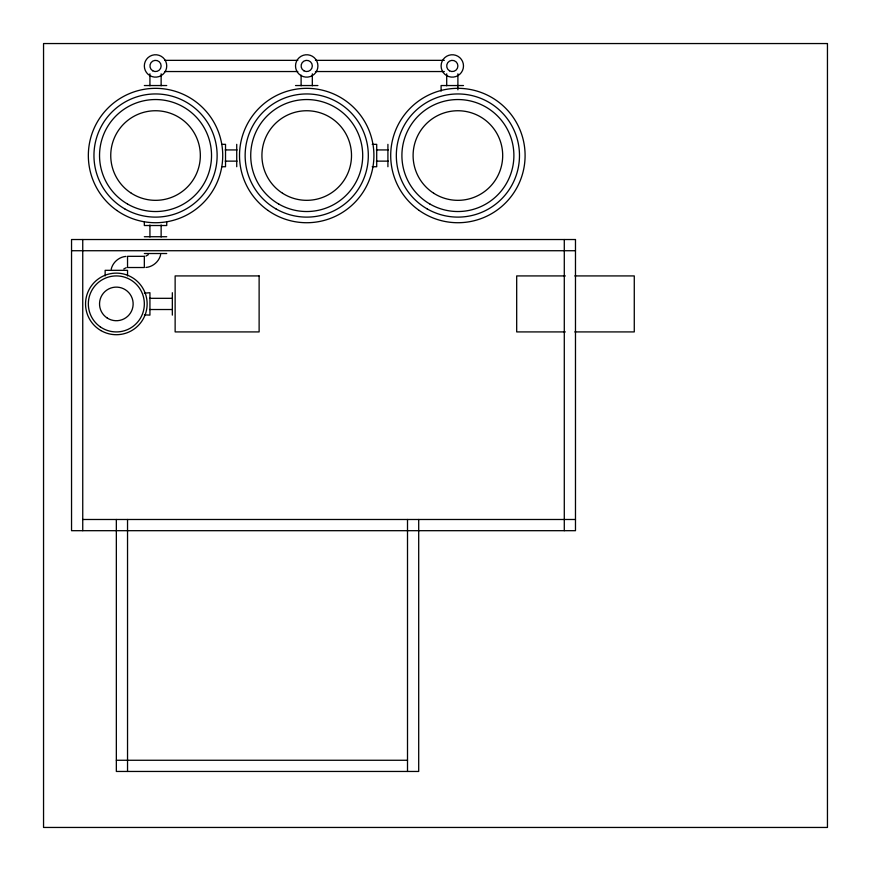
<?xml version="1.0" encoding="UTF-8"?>
<svg xmlns="http://www.w3.org/2000/svg" width="871" height="871" viewBox="0 0 871 871"><rect width="100%" height="100%" fill="white"/><g stroke="black" fill="none" stroke-linecap="round" stroke-linejoin="round"><path stroke-width="1.31" d="M111.205 269.204C112.751 262.367 118.979 256.967 125.957 256.401M160.667 254.648C159.132 261.474 152.904 266.885 145.914 267.451M148.299 254.68L145.903 256.096M123.791 268.965L126.23 267.68M164.859 60.349L297.817 60.349M315.444 60.349L444.33 60.349M164.859 71.542L297.817 71.542M315.444 71.542L444.33 71.542M144.336 85.543L166.731 85.543M295.519 85.543L317.915 85.543M463.492 85.543L441.096 85.543L441.096 91.139M222.17 144.336L225.524 144.336L225.524 166.731L222.17 166.731M372.233 144.336L376.708 144.336L376.708 166.731L372.233 166.731M225.197 149.932L237.054 149.932M376.381 149.932L388.237 149.932M225.197 161.135L237.054 161.135M376.381 161.135L388.237 161.135M144.336 236.727L166.731 236.727M71.542 250.728L575.481 250.728M144.336 253.526L166.731 253.526M565.344 275.922L516.688 275.922L516.688 331.916L565.344 331.916M574.806 275.922L634.273 275.922L634.273 331.916L574.806 331.916M149.67 298.318L172.338 298.318M149.67 309.521L172.338 309.521M82.745 519.486L575.481 519.486M116.344 760.263L407.508 760.263M564.288 239.525L564.288 530.689M457.896 73.817L457.896 89.811M446.703 73.817L446.703 85.815M418.701 519.486L418.701 771.456L116.344 771.456L116.344 519.486M407.508 519.486L407.508 771.456M387.911 144.336L387.911 166.731M312.319 73.817L312.319 85.815M301.116 75.146L301.116 85.815M236.727 144.336L236.727 166.731M172.338 292.721L172.338 315.117M166.731 222.17L166.731 225.524L144.336 225.524L144.336 222.17M161.135 73.817L161.135 85.815M161.135 224.99L161.135 236.988M149.932 73.817L149.932 85.815M149.932 224.99L149.932 236.988M144.336 293.168L149.932 292.721L149.932 315.117L144.336 314.856M127.536 275.922L127.536 270.326L105.141 270.326L105.141 275.922M127.536 519.486L127.536 771.456M82.745 239.525L82.745 530.689M827.45 43.55L43.55 43.55L43.55 827.45L827.45 827.45L827.45 43.55M575.481 239.525L71.542 239.525L71.542 530.689L575.481 530.689L575.481 239.525M144.336 256.324L127.536 256.324L127.536 267.517L144.336 267.517L144.336 256.324M259.123 275.922L175.136 275.922L175.136 331.916L259.123 331.916L259.123 275.922M429.904 204.032A55.994 55.994 0 0 0 513.89 155.539A55.994 55.994 0 0 0 429.904 107.046A55.994 55.994 0 0 0 429.904 204.032M433.693 193.231A44.791 44.791 0 0 0 502.643 157.64A44.791 44.791 0 0 0 437.351 115.734A44.791 44.791 0 0 0 433.693 193.231M419.212 210.466A67.187 67.187 0 0 0 524.821 161.571A67.187 67.187 0 0 0 429.664 94.558A67.187 67.187 0 0 0 419.212 210.466M427.117 208.866A61.58 61.58 0 0 0 519.486 155.539A61.58 61.58 0 0 0 427.117 102.201A61.58 61.58 0 0 0 427.117 208.866M268.028 210.466A67.187 67.187 0 0 0 373.637 161.571A67.187 67.187 0 0 0 278.48 94.558A67.187 67.187 0 0 0 268.028 210.466M275.933 208.866A61.58 61.58 0 0 0 368.313 155.539A61.58 61.58 0 0 0 275.933 102.201A61.58 61.58 0 0 0 275.933 208.866M278.72 204.032A55.994 55.994 0 0 0 362.706 155.539A55.994 55.994 0 0 0 278.72 107.046A55.994 55.994 0 0 0 278.72 204.032M282.52 193.231A44.791 44.791 0 0 0 351.459 157.64A44.791 44.791 0 0 0 286.167 115.734A44.791 44.791 0 0 0 282.52 193.231M127.536 204.032A55.994 55.994 0 0 0 211.533 155.539A55.994 55.994 0 0 0 127.536 107.046A55.994 55.994 0 0 0 127.536 204.032M131.336 193.231A44.791 44.791 0 0 0 200.286 157.64A44.791 44.791 0 0 0 134.994 115.734A44.791 44.791 0 0 0 131.336 193.231M116.845 210.466A67.187 67.187 0 0 0 222.453 161.571A67.187 67.187 0 0 0 127.308 94.558A67.187 67.187 0 0 0 116.845 210.466M124.749 208.866A61.58 61.58 0 0 0 217.129 155.539A61.58 61.58 0 0 0 124.749 102.201A61.58 61.58 0 0 0 124.749 208.866M301.116 75.646A11.203 11.203 0 0 0 317.915 65.946A11.203 11.203 0 0 0 301.116 56.245A11.203 11.203 0 0 0 301.116 75.646M303.914 70.801A5.596 5.596 0 0 0 312.319 65.946A5.596 5.596 0 0 0 303.914 61.101A5.596 5.596 0 0 0 303.914 70.801M446.703 75.646A11.203 11.203 0 0 0 463.492 65.946A11.203 11.203 0 0 0 446.703 56.245A11.203 11.203 0 0 0 446.703 75.646M449.501 70.801A5.596 5.596 0 0 0 457.896 65.946A5.596 5.596 0 0 0 449.501 61.101A5.596 5.596 0 0 0 449.501 70.801M149.932 75.646A11.203 11.203 0 0 0 166.731 65.946A11.203 11.203 0 0 0 149.932 56.245A11.203 11.203 0 0 0 149.932 75.646M152.741 70.801A5.596 5.596 0 0 0 161.135 65.946A5.596 5.596 0 0 0 152.741 61.101A5.596 5.596 0 0 0 152.741 70.801M100.938 330.588A30.801 30.801 0 0 0 147.134 303.914A30.801 30.801 0 0 0 100.938 277.25A30.801 30.801 0 0 0 100.938 330.588M100.219 326.81A27.992 27.992 0 0 0 144.227 306.429A27.992 27.992 0 0 0 104.574 278.513A27.992 27.992 0 0 0 100.219 326.81M107.264 318.057A16.799 16.799 0 0 0 133.121 304.708A16.799 16.799 0 0 0 108.635 288.987A16.799 16.799 0 0 0 107.264 318.057"/></g></svg>
